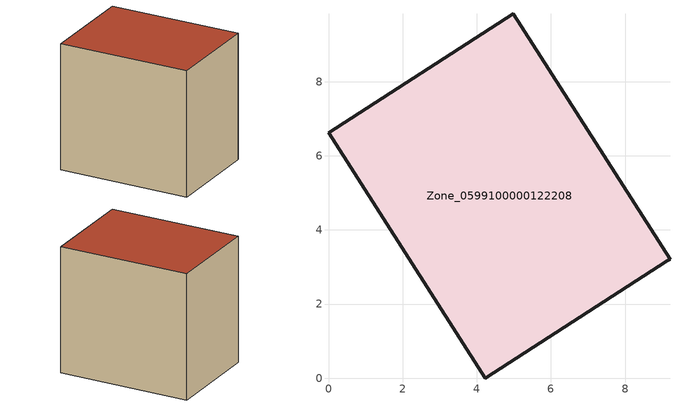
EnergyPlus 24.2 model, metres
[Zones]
Zone_0599100000122208
 floor ground (C_G): 9.14,3.17 4.23,0 0,6.62 4.98,9.83 9.21,3.21 z0
 wall outside (C_F): 9.21,3.21 4.98,9.83 0,6.62 4.23,0 9.14,3.17 9.21,3.21 z0:7.51
 roof outside (C_R): 4.23,0 9.14,3.17 9.21,3.21 4.98,9.83 0,6.62 z7.51
[BUILDING]
Pand.0599100000122208: North Axis=0; Terrain=City; Loads Convergence Tolerance Value=0.04; Temperature Convergence Tolerance Value=0.4; Solar Distribution=FullExterior; Maximum Number of Warmup Days=25; Minimum Number of Warmup Days=1
[Site:Location]
Rotterdam.The.Hague.AP_ZH_NLD Design_Conditions: Latitude=51.96; Longitude=4.45; Time Zone=1; Elevation=-4.5
[SITE:GROUNDTEMPERATURE:BUILDINGSURFACE]
18, 18, 18, 18, 18, 18, 18, 18, 18, 18, 18, 18
[MATERIAL] Thermal Absorptance=0.9; Solar Absorptance=0.7; Visible Absorptance=0.7
Name | Roughness | Thickness | Conductivity | Density | Specific Heat
G.TI.1946-1964 | MediumSmooth | 0.15 | 1 | 540 | 1210
F.TI.1946-1964 | Rough | 0.3 | 0.857143 | 1920 | 840
R.TI.1946-1964 | MediumRough | 0.2 | 0.277778 | 1500 | 1000
[CONSTRUCTION]
C_G: G.TI.1946-1964
C_F: F.TI.1946-1964
C_R: R.TI.1946-1964
[ZONE]
Zone_0599100000122208: Type=1; Multiplier=1; Ceiling Height=Autocalculate; Volume=Autocalculate; Floor Area=autocalculate; Part of Total Floor Area=Yes
[ZONEINFILTRATION:DESIGNFLOWRATE]
Infil_Zone_0599100000122208: Zone or ZoneList or Space or SpaceList=Zone_0599100000122208; Schedule=AlwaysOn; Design Flow Rate Calculation Method=Flow/Area; Flow Rate per Floor Area=0.003; Constant Term Coefficient=1; Temperature Term Coefficient=0; Velocity Term Coefficient=0; Velocity Squared Term Coefficient=0
[HVACTEMPLATE:ZONE:IDEALLOADSAIRSYSTEM]
Zone_0599100000122208: Maximum Heating Supply Air Temperature=50; Minimum Cooling Supply Air Temperature=13; Maximum Heating Supply Air Humidity Ratio=0.0156; Minimum Cooling Supply Air Humidity Ratio=0.0077; Heating Limit=NoLimit; Cooling Limit=NoLimit; Dehumidification Control Type=ConstantSensibleHeatRatio; Cooling Sensible Heat Ratio=0.7; Dehumidification Setpoint=60; Humidification Control Type=None; Humidification Setpoint=30; Outdoor Air Method=None; Outdoor Air Flow Rate per Person=0.00944; Outdoor Air Flow Rate per Zone Floor Area=0; Outdoor Air Flow Rate per Zone=0; Demand Controlled Ventilation Type=None; Outdoor Air Economizer Type=NoEconomizer; Heat Recovery Type=None; Sensible Heat Recovery Effectiveness=0.7; Latent Heat Recovery Effectiveness=0.65
[ZONECONTROL:THERMOSTAT]
ThermostatControl_Zone_0599100000122208: Zone or ZoneList=Zone_0599100000122208; Control Type Schedule=DualSetpointControlType; Control 1=Thermostat_Zone_0599100000122208; Temperature Difference Between Cutout And Setpoint=0
[THERMOSTATSETPOINT:DUALSETPOINT]
Thermostat_Zone_0599100000122208: Heating Setpoint Temperature Schedule=HeatingSetpoint_Zone_0599100000122208; Cooling Setpoint Temperature Schedule=CoolingSetpoint_Zone_0599100000122208
[SCHEDULE:COMPACT]
HeatingSetpoint_Zone_0599100000122208: Through: 12/31, For: AllDays, Until: 24:00, 21
CoolingSetpoint_Zone_0599100000122208: Through: 12/31, For: AllDays, Until: 24:00, 24
DualSetpointControlType: Through: 12/31, For: AllDays, Until: 24:00, 4
AlwaysOn: Through: 12/31, For: AllDays, Until: 24:00, 1
